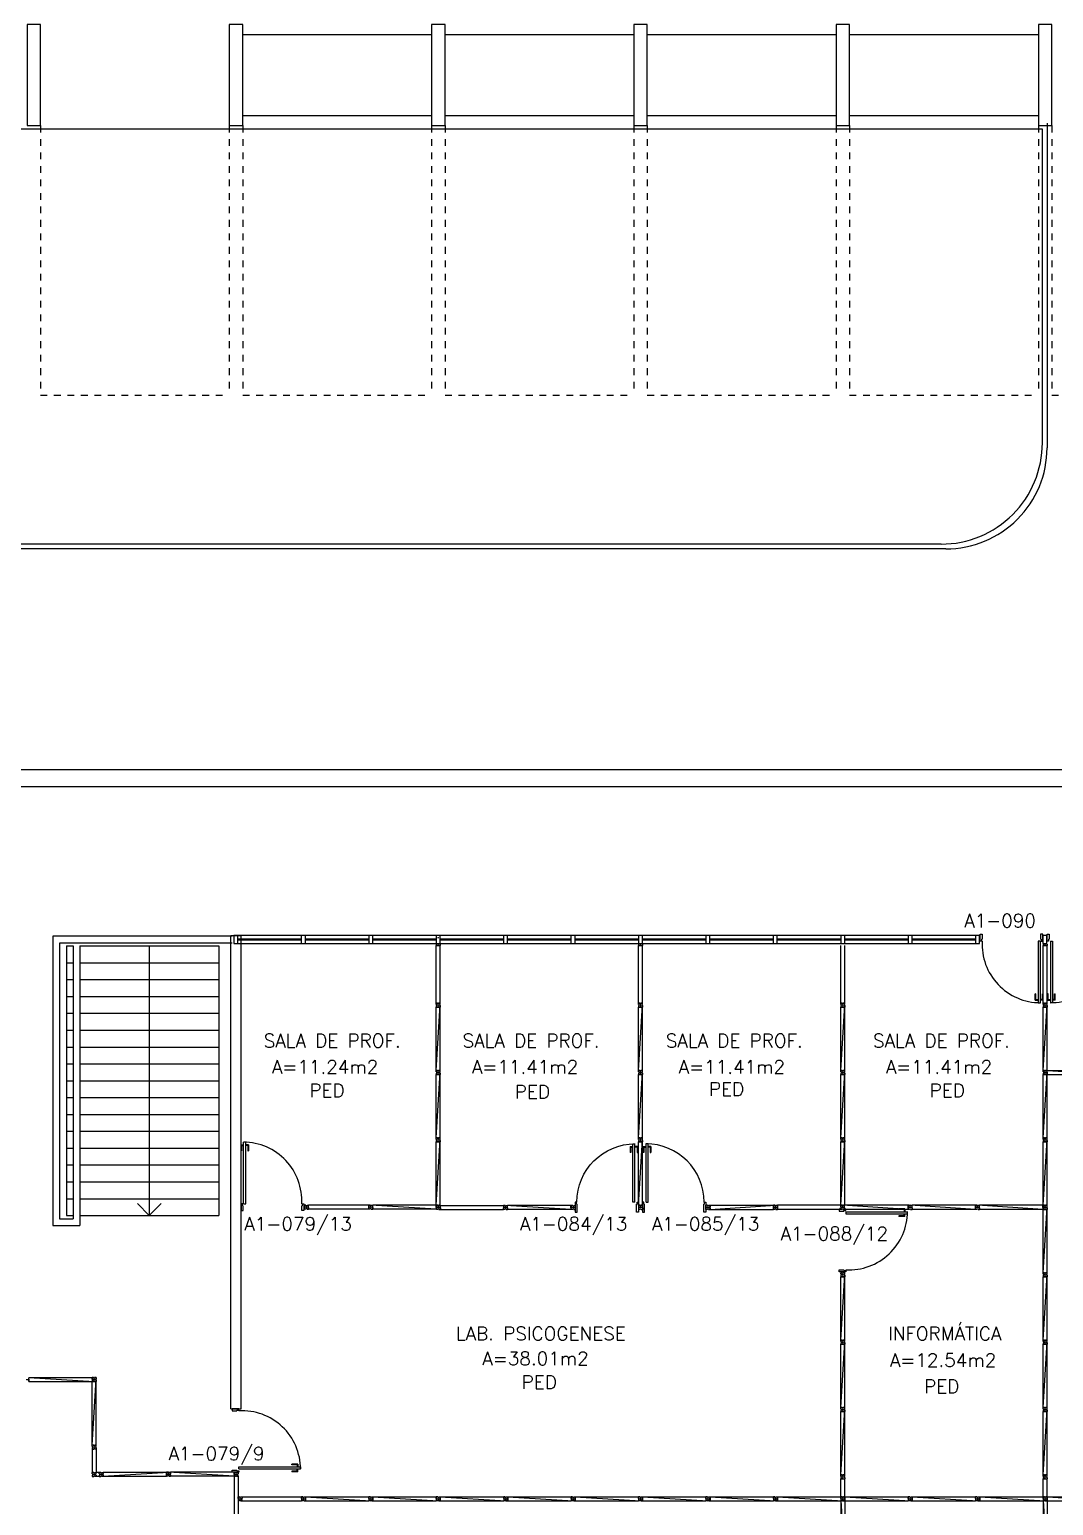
# Model space of a CAD drawing. Extents: x -31 to 207, y 425 to 518.
# Drawn here: x 57.23 to 72.41, y 444.86 to 466.76 of the extents above; entities that cross this region are included whole.
import ezdxf
from ezdxf.enums import TextEntityAlignment as Align

# ---------------------------------------------------------------- set-up
doc = ezdxf.new("R2010")
doc.units = 0
doc.header["$LTSCALE"] = 0.01
doc.header["$MEASUREMENT"] = 0
doc.linetypes.add('HIDDEN2', pattern=[0.1875, 0.125, -0.0625])
doc.layers.get('0').update_dxf_attribs({"linetype": 'CONTINUOUS'})
for name, color, linetype in [('ALV', 2, 'CONTINUOUS'), ('AREA', 2, 'CONTINUOUS'), ('BANC', 2, 'CONTINUOUS'), ('DIV', 2, 'CONTINUOUS'), ('ESC', 1, 'CONTINUOUS'), ('ESTR', 3, 'CONTINUOUS'), ('PISO', 1, 'CONTINUOUS'), ('PROJ', 1, 'HIDDEN2'), ('TEXT_CENTRO_CUSTO', 1, 'CONTINUOUS'), ('TEXTO', 2, 'CONTINUOUS'), ('TEXTO-ENDEREÇO', 2, 'CONTINUOUS')]:
    doc.layers.add(name, color=color, linetype=linetype)
doc.styles.add('UNB-100', font='simplex.shx', dxfattribs={"height": 0.2})
doc.styles.add('UNB-100-1', font='simplex.shx', dxfattribs={"height": 0.2})

# ---------------------------------------------------------------- blocks, each defined once
blk = doc.blocks.new('PILAR-SLS')
blk.add_lwpolyline([(0.003, -44.497), (0.203, -44.497), (0.203, -42.997), (0.003, -42.997)], close=True)
blk = doc.blocks.new('DIVMT-SLS')
for p, q in [((-0.03, 0.03), (-0.03, 0.006)), ((-0.008, 0.03), (-0.03, 0.03)), ((-0.0185, 0.006), (-0.03, 0.006)), ((-0.0185, -0.006), (-0.0185, 0.006)), ((-0.008, 0.03), (-0.008, 0.02)), ((-0.008, 0.02), (0.008, 0.02)), ((-0.0051, 0), (0.0051, 0)), ((0.0051, 0), (-0.0051, 0)), ((-0.0051, 0), (0.0051, 0)), ((0.97, -0.03), (0, 0.03)), ((0, -0.0051), (0, 0.0051)), ((0, 0.0051), (0, -0.0051)), ((0.008, 0.03), (0.008, 0.02)), ((0.008, 0.03), (0.03, 0.03)), ((0.0205, 0.006), (0.03, 0.006)), ((0.0205, -0.006), (0.0205, 0.006)), ((0.0205, 0.006), (0.0205, -0.006)), ((0.0205, 0.006), (0.03, 0.006)), ((0.97, 0.03), (0.03, 0.03)), ((0.03, 0.006), (0.03, 0.03)), ((0.03, -0.03), (0.03, 0.03)), ((0.03, -0.005), (0.03, 0.005)), ((0.97, 0.03), (0.97, 0.009)), ((0.97, 0.009), (0.97, 0.027)), ((0.9795, 0.006), (0.97, 0.006)), ((0.97, -0.005), (0.97, 0.005)), ((0.9795, 0.006), (0.9795, -0.006)), ((1.0051, 0), (0.9949, 0)), ((1, 0.0051), (1, -0.0051)), ((-0.0185, -0.006), (-0.03, -0.006)), ((-0.03, -0.03), (-0.03, -0.006)), ((-0.008, -0.03), (-0.03, -0.03)), ((-0.008, -0.03), (-0.008, -0.02)), ((-0.008, -0.02), (0.008, -0.02)), ((0.008, -0.03), (0.008, -0.02)), ((0.008, -0.03), (0.03, -0.03)), ((0.0205, -0.006), (0.03, -0.006)), ((0.0205, -0.006), (0.03, -0.006)), ((0.03, -0.006), (0.03, -0.03)), ((0.97, -0.03), (0.03, -0.03)), ((0.9795, -0.006), (0.97, -0.006)), ((0.97, -0.009), (0.97, -0.027))]:
    blk.add_line(p, q)
blk = doc.blocks.new('ESCSLA-SLS')
for p, q in [((0, 0), (2.66, 0)), ((2.66, 0), (2.66, -4.293)), ((0, -0.1), (2.56, -0.1)), ((2.26, -0.143), (0.2, -0.143)), ((0.2, -0.143), (0.2, -4.143)), ((2.26, -0.143), (2.26, -4.293)), ((2.36, -0.143), (2.36, -4.193)), ((2.46, -0.143), (2.36, -0.143)), ((2.46, -0.143), (2.46, -4.143)), ((2.46, -0.143), (2.46, -4.143)), ((2.56, -0.1), (2.56, -4.193)), ((2.26, -0.393), (0.2, -0.393)), ((2.46, -0.393), (2.36, -0.393)), ((2.26, -0.643), (0.2, -0.643)), ((2.46, -0.643), (2.36, -0.643)), ((2.26, -0.893), (0.2, -0.893)), ((2.46, -0.893), (2.36, -0.893)), ((2.26, -1.143), (0.2, -1.143)), ((2.46, -1.143), (2.36, -1.143)), ((2.26, -1.393), (0.2, -1.393)), ((2.46, -1.393), (2.36, -1.393)), ((2.26, -1.643), (0.2, -1.643)), ((2.46, -1.643), (2.36, -1.643)), ((2.26, -1.893), (0.2, -1.893)), ((2.46, -1.893), (2.36, -1.893)), ((2.26, -2.143), (0.2, -2.143)), ((2.46, -2.143), (2.36, -2.143)), ((2.26, -2.393), (0.2, -2.393)), ((2.46, -2.393), (2.36, -2.393)), ((2.26, -2.643), (0.2, -2.643)), ((2.46, -2.643), (2.36, -2.643)), ((2.26, -2.893), (0.2, -2.893)), ((2.46, -2.893), (2.36, -2.893)), ((2.26, -3.143), (0.2, -3.143)), ((2.46, -3.143), (2.36, -3.143)), ((2.26, -3.393), (0.2, -3.393)), ((2.46, -3.393), (2.36, -3.393)), ((2.26, -3.643), (0.2, -3.643)), ((2.46, -3.643), (2.36, -3.643)), ((2.26, -3.893), (0.2, -3.893)), ((2.46, -3.893), (2.36, -3.893)), ((2.26, -4.143), (0.2, -4.143)), ((2.46, -4.143), (2.36, -4.143)), ((2.66, -4.293), (2.26, -4.293)), ((2.56, -4.193), (2.36, -4.193))]:
    blk.add_line(p, q)
blk = doc.blocks.new('A$C51597B80')
at = {"layer": 'DIV'}
for p, q in [((0.022, 0.06), (0, 0.06)), ((0, 0.036), (0, 0.06)), ((0.01, 0.036), (0, 0.036)), ((0.01, 0.036), (0, 0.036)), ((0.01, 0.024), (0, 0.024)), ((0.01, 0.024), (0, 0.024)), ((0, 0.024), (0, 0)), ((0.022, 0), (0, 0)), ((0.01, 0.036), (0.01, 0.024)), ((0.01, 0.024), (0.01, 0.036)), ((0.022, 0.06), (0.022, 0.05)), ((0.038, 0.05), (0.022, 0.05)), ((0.038, 0.01), (0.022, 0.01)), ((0.022, 0), (0.022, 0.01)), ((0.035, 0.03), (0.025, 0.03)), ((0.025, 0.03), (0.035, 0.03)), ((0.035, 0.03), (0.025, 0.03)), ((0.03, 0.035), (0.03, 0.025)), ((0.03, 0.025), (0.03, 0.035)), ((0.038, 0.06), (0.06, 0.06)), ((0.038, 0.06), (0.038, 0.05)), ((0.038, 0), (0.038, 0.01)), ((0.038, 0), (0.06, 0)), ((0.049, 0.024), (0.049, 0.036)), ((0.049, 0.036), (0.06, 0.036)), ((0.049, 0.024), (0.06, 0.024)), ((0.06, 0.06), (0.06, 0.036)), ((0.06, 0), (0.06, 0.024))]:
    blk.add_line(p, q, dxfattribs=at)
blk = doc.blocks.new('PDV1E-SLS')
at = {"layer": 'DIV'}
for p, q in [((-0.94, 0.075), (-0.91, 0.075)), ((-0.94, 0.06), (-0.94, 0.075)), ((-0.94, -0.06), (-0.94, 0.06)), ((-0.91, 0.075), (-0.91, -0.045)), ((0, 0.075), (-0.03, 0.075)), ((-0.03, 0.075), (-0.03, -0.045)), ((0, 0.06), (0, 0.075)), ((0, -0.06), (0, 0.06)), ((0, 0), (0.012, 0)), ((-0.94, -0.075), (-0.94, -0.06)), ((-0.92, -0.075), (-0.94, -0.075)), ((-0.92, -0.045), (-0.92, -0.075)), ((-0.92, -0.045), (-0.91, -0.045)), ((-0.082, -0.075), (-0.082, -0.94)), ((-0.052, -0.075), (-0.082, -0.075)), ((-0.052, -0.075), (-0.052, -0.94)), ((-0.02, -0.045), (-0.03, -0.045)), ((-0.02, -0.045), (-0.02, -0.075)), ((-0.02, -0.075), (0, -0.075)), ((0, -0.075), (0, -0.06)), ((-0.114, -0.81), (-0.124, -0.81)), ((-0.124, -0.9), (-0.124, -0.81)), ((-0.114, -0.89), (-0.114, -0.81)), ((-0.019, -0.81), (-0.009, -0.81)), ((-0.019, -0.89), (-0.019, -0.81)), ((-0.009, -0.9), (-0.009, -0.81)), ((-0.124, -0.9), (-0.084, -0.9)), ((-0.114, -0.89), (-0.084, -0.89)), ((-0.082, -0.94), (-0.052, -0.94)), ((-0.019, -0.89), (-0.049, -0.89)), ((-0.009, -0.9), (-0.049, -0.9))]:
    blk.add_line(p, q, dxfattribs=at)
blk.add_arc((-0.048, -0.075), 0.865, 180, 270, dxfattribs=at)
blk = doc.blocks.new('DIV-SLS')
for p, q in [((-0.0051, 0), (0.0051, 0)), ((0, -0.0051), (0, 0.0051)), ((0.0205, 0.006), (0.03, 0.006)), ((0.0205, -0.006), (0.0205, 0.006)), ((0.03, 0.03), (0.97, 0.03)), ((0.03, 0.03), (0.03, -0.03)), ((0.03, 0.009), (0.03, 0.027)), ((0.03, 0.005), (0.03, -0.005)), ((0.97, 0.03), (0.97, -0.03)), ((0.9795, 0.006), (0.97, 0.006)), ((0.97, 0.005), (0.97, -0.005)), ((0.9795, -0.006), (0.9795, 0.006)), ((1.0051, 0), (0.9949, 0)), ((0.9949, 0), (1.0051, 0)), ((1, -0.0051), (1, 0.0051)), ((0.0205, -0.006), (0.03, -0.006)), ((0.03, -0.03), (0.03, -0.009)), ((0.03, -0.009), (0.03, -0.027)), ((0.03, -0.03), (0.97, -0.03)), ((0.9795, -0.006), (0.97, -0.006))]:
    blk.add_line(p, q)
blk = doc.blocks.new('MTINI-SLS')
for p, q in [((-0.005, 0), (0.005, 0)), ((0, 0.001), (0, 0.02)), ((0.008, 0.02), (0, 0.02)), ((0, -0.005), (0, 0.005)), ((0, -0.02), (0, 0.001)), ((0.008, 0.03), (0.03, 0.03)), ((0.008, 0.03), (0.008, 0.02)), ((0.02, 0.006), (0.02, -0.006)), ((0.02, 0.006), (0.03, 0.006)), ((0.02, -0.004), (0.02, 0.004)), ((0.023, 0.006), (0.03, 0.006)), ((0.03, 0.006), (0.03, 0.03)), ((0, -0.02), (0.008, -0.02)), ((0.008, -0.03), (0.008, -0.02)), ((0.008, -0.03), (0.03, -0.03)), ((0.02, -0.006), (0.03, -0.006)), ((0.023, -0.006), (0.03, -0.006)), ((0.03, -0.006), (0.03, -0.03))]:
    blk.add_line(p, q)
blk = doc.blocks.new('PDV2D-SLS')
at = {"layer": 'DIV'}
for p, q in [((0.03, 0.05), (0.06, 0.05)), ((0.03, 0.035), (0.03, 0.05)), ((0.03, -0.035), (0.03, 0.035)), ((0.06, 0.05), (0.06, -0.02)), ((0.941, 0.05), (0.941, -0.02)), ((0.971, 0.05), (0.941, 0.05)), ((0.971, 0.035), (0.971, 0.05)), ((0.971, -0.035), (0.971, 0.035)), ((0.03, -0.05), (0.03, -0.035)), ((0.05, -0.05), (0.03, -0.05)), ((0.05, -0.02), (0.06, -0.02)), ((0.05, -0.02), (0.05, -0.05)), ((0.079, -0.05), (0.109, -0.05)), ((0.079, -0.05), (0.079, -0.965)), ((0.109, -0.05), (0.109, -0.965)), ((0.951, -0.02), (0.941, -0.02)), ((0.951, -0.02), (0.951, -0.05)), ((0.951, -0.05), (0.971, -0.05)), ((0.971, -0.05), (0.971, -0.035)), ((0.036, -0.925), (0.036, -0.835)), ((0.046, -0.835), (0.036, -0.835)), ((0.046, -0.915), (0.046, -0.835)), ((0.141, -0.915), (0.141, -0.835)), ((0.141, -0.835), (0.151, -0.835)), ((0.151, -0.925), (0.151, -0.835)), ((0.036, -0.925), (0.076, -0.925)), ((0.046, -0.915), (0.076, -0.915)), ((0.109, -0.965), (0.079, -0.965)), ((0.141, -0.915), (0.111, -0.915)), ((0.151, -0.925), (0.111, -0.925))]:
    blk.add_line(p, q, dxfattribs=at)
blk.add_arc((0.076, -0.1), 0.865, 270, 3.3214, dxfattribs=at)
blk = doc.blocks.new('PDV2E-SLS')
at = {"layer": 'DIV'}
for p, q in [((0.023, 0.925), (0.063, 0.925)), ((0.023, 0.925), (0.023, 0.835)), ((0.033, 0.915), (0.063, 0.915)), ((0.033, 0.915), (0.033, 0.835)), ((0.065, 0.05), (0.065, 0.965)), ((0.095, 0.965), (0.065, 0.965)), ((0.095, 0.05), (0.095, 0.965)), ((0.138, 0.925), (0.097, 0.925)), ((0.128, 0.915), (0.097, 0.915)), ((0.128, 0.915), (0.128, 0.835)), ((0.138, 0.925), (0.138, 0.835)), ((0.033, 0.835), (0.023, 0.835)), ((0.128, 0.835), (0.137, 0.835)), ((0.049, 0.05), (0.029, 0.05)), ((0.029, 0.05), (0.029, 0.035)), ((0.029, 0.035), (0.029, -0.035)), ((0.049, 0.02), (0.049, 0.05)), ((0.049, 0.02), (0.059, 0.02)), ((0.059, -0.05), (0.059, 0.02)), ((0.065, 0.05), (0.095, 0.05)), ((0.928, -0.05), (0.928, 0.02)), ((0.938, 0.02), (0.928, 0.02)), ((0.938, 0.05), (0.958, 0.05)), ((0.938, 0.02), (0.938, 0.05)), ((0.958, 0.05), (0.958, 0.035)), ((0.958, 0.035), (0.958, -0.035)), ((0.029, -0.035), (0.029, -0.05)), ((0.029, -0.05), (0.059, -0.05)), ((0.958, -0.05), (0.928, -0.05)), ((0.958, -0.035), (0.958, -0.05))]:
    blk.add_line(p, q, dxfattribs=at)
blk.add_arc((0.062, 0.1), 0.865, 356.6786, 90, dxfattribs=at)
blk = doc.blocks.new('MTT-SLS')
for p, q in [((-0.008, 0.03), (-0.03, 0.03)), ((-0.03, 0.03), (-0.03, 0.006)), ((-0.0185, 0.006), (-0.03, 0.006)), ((-0.0185, -0.006), (-0.0185, 0.006)), ((-0.008, 0.03), (-0.008, 0.02)), ((-0.008, 0.02), (0.008, 0.02)), ((-0.0051, 0), (0.0051, 0)), ((0, -0.0051), (0, 0.0051)), ((0.008, 0.03), (0.03, 0.03)), ((0.008, 0.03), (0.008, 0.02)), ((0.0205, -0.006), (0.0205, 0.006)), ((0.0205, 0.006), (0.03, 0.006)), ((0.03, 0.006), (0.03, 0.03)), ((-0.03, -0.03), (-0.03, -0.006)), ((-0.0185, -0.006), (-0.03, -0.006)), ((-0.008, -0.03), (-0.03, -0.03)), ((-0.008, -0.02), (0.008, -0.02)), ((-0.008, -0.03), (-0.008, -0.02)), ((0.008, -0.03), (0.008, -0.02)), ((0.008, -0.03), (0.03, -0.03)), ((0.0205, -0.006), (0.03, -0.006)), ((0.03, -0.006), (0.03, -0.03))]:
    blk.add_line(p, q)

msp = doc.modelspace()

# ---------------------------------------------------------------- linework, layer by layer
at = {"layer": 'ALV'}
for p, q in [((60.215, 446.296), (60.215, 453.316)), ((60.215, 453.316), (60.365, 453.316)), ((60.365, 446.296), (60.365, 453.316)), ((60.215, 446.296), (60.365, 446.296))]:
    msp.add_line(p, q, dxfattribs=at)
at = {"layer": 'BANC'}
for p, q in [((198.406, 455.772), (-17.61, 455.772)), ((198.406, 455.522), (-17.61, 455.522))]:
    msp.add_line(p, q, dxfattribs=at)
at = {"layer": 'DIV'}
for p, q in [((60.258, 453.317), (60.258, 453.198)), ((60.318, 453.317), (60.258, 453.317)), ((60.258, 453.317), (60.258, 453.198)), ((60.318, 453.317), (60.258, 453.317)), ((60.318, 453.197), (60.318, 453.317)), ((60.318, 453.197), (60.318, 453.317)), ((60.318, 453.251), (61.258, 453.251)), ((61.258, 453.317), (60.319, 453.317)), ((61.258, 453.263), (60.319, 453.263)), ((61.258, 453.317), (61.258, 453.198)), ((61.318, 453.317), (61.258, 453.317)), ((61.258, 453.317), (61.258, 453.198)), ((61.318, 453.317), (61.258, 453.317)), ((61.318, 453.197), (61.318, 453.317)), ((61.318, 453.197), (61.318, 453.317)), ((61.318, 453.251), (62.258, 453.251)), ((62.258, 453.317), (61.319, 453.317)), ((62.258, 453.263), (61.319, 453.263)), ((62.258, 453.317), (62.258, 453.198)), ((62.318, 453.317), (62.258, 453.317)), ((62.258, 453.317), (62.258, 453.198)), ((62.318, 453.317), (62.258, 453.317)), ((62.318, 453.197), (62.318, 453.317)), ((62.318, 453.197), (62.318, 453.317)), ((62.318, 453.251), (63.258, 453.251)), ((63.258, 453.317), (62.319, 453.317)), ((63.258, 453.263), (62.319, 453.263)), ((63.258, 453.317), (63.258, 453.198)), ((63.318, 453.317), (63.258, 453.317)), ((63.258, 453.317), (63.258, 453.198)), ((63.318, 453.317), (63.258, 453.317)), ((63.294, 453.284), (63.284, 453.284)), ((63.289, 453.279), (63.289, 453.289)), ((63.289, 453.289), (63.289, 453.279)), ((63.318, 453.197), (63.318, 453.317)), ((63.318, 453.197), (63.318, 453.317)), ((63.318, 453.251), (64.258, 453.251)), ((64.258, 453.317), (63.319, 453.317)), ((64.258, 453.263), (63.319, 453.263)), ((64.258, 453.317), (64.258, 453.198)), ((64.318, 453.317), (64.258, 453.317)), ((64.258, 453.317), (64.258, 453.198)), ((64.318, 453.317), (64.258, 453.317)), ((64.318, 453.197), (64.318, 453.317)), ((64.318, 453.197), (64.318, 453.317)), ((64.318, 453.251), (65.258, 453.251)), ((65.258, 453.317), (64.319, 453.317)), ((65.258, 453.263), (64.319, 453.263)), ((65.258, 453.317), (65.258, 453.198)), ((65.318, 453.317), (65.258, 453.317)), ((65.258, 453.317), (65.258, 453.198)), ((65.318, 453.317), (65.258, 453.317)), ((65.318, 453.197), (65.318, 453.317)), ((65.318, 453.197), (65.318, 453.317)), ((65.318, 453.251), (66.258, 453.251)), ((66.258, 453.317), (65.319, 453.317)), ((66.258, 453.263), (65.319, 453.263)), ((66.258, 453.317), (66.258, 453.198)), ((66.318, 453.317), (66.258, 453.317)), ((66.258, 453.317), (66.258, 453.198)), ((66.318, 453.317), (66.258, 453.317)), ((66.318, 453.197), (66.318, 453.317)), ((66.318, 453.197), (66.318, 453.317)), ((66.318, 453.251), (67.258, 453.251)), ((67.258, 453.317), (66.319, 453.317)), ((67.258, 453.263), (66.319, 453.263)), ((67.258, 453.317), (67.258, 453.198)), ((67.318, 453.317), (67.258, 453.317)), ((67.258, 453.317), (67.258, 453.198)), ((67.318, 453.317), (67.258, 453.317)), ((67.318, 453.197), (67.318, 453.317)), ((67.318, 453.197), (67.318, 453.317)), ((67.318, 453.251), (68.258, 453.251)), ((68.258, 453.317), (67.319, 453.317)), ((68.258, 453.263), (67.319, 453.263)), ((68.258, 453.317), (68.258, 453.198)), ((68.318, 453.317), (68.258, 453.317)), ((68.258, 453.317), (68.258, 453.198)), ((68.318, 453.317), (68.258, 453.317)), ((68.318, 453.197), (68.318, 453.317)), ((68.318, 453.197), (68.318, 453.317)), ((68.318, 453.251), (69.258, 453.251)), ((69.258, 453.317), (68.319, 453.317)), ((69.258, 453.263), (68.319, 453.263)), ((69.258, 453.317), (69.258, 453.198)), ((69.318, 453.317), (69.258, 453.317)), ((69.258, 453.317), (69.258, 453.198)), ((69.318, 453.317), (69.258, 453.317)), ((69.318, 453.197), (69.318, 453.317)), ((69.318, 453.197), (69.318, 453.317)), ((69.318, 453.251), (70.258, 453.251)), ((70.258, 453.317), (69.319, 453.317)), ((70.258, 453.263), (69.319, 453.263)), ((70.258, 453.317), (70.258, 453.198)), ((70.318, 453.317), (70.258, 453.317)), ((70.258, 453.317), (70.258, 453.198)), ((70.318, 453.317), (70.258, 453.317)), ((70.318, 453.197), (70.318, 453.317)), ((70.318, 453.197), (70.318, 453.317)), ((70.318, 453.251), (71.258, 453.251)), ((71.258, 453.317), (70.319, 453.317)), ((71.258, 453.263), (70.319, 453.263)), ((71.258, 453.317), (71.258, 453.198)), ((71.318, 453.317), (71.258, 453.317)), ((71.258, 453.317), (71.258, 453.198)), ((71.318, 453.317), (71.258, 453.317)), ((71.318, 453.197), (71.318, 453.317)), ((71.318, 453.197), (71.318, 453.317)), ((72.258, 453.317), (72.258, 453.198)), ((72.318, 453.317), (72.258, 453.317)), ((72.258, 453.317), (72.258, 453.198)), ((72.318, 453.317), (72.258, 453.317)), ((72.318, 453.197), (72.318, 453.317)), ((72.318, 453.197), (72.318, 453.317)), ((60.258, 453.197), (60.318, 453.197)), ((60.258, 453.197), (60.318, 453.197)), ((60.258, 453.197), (60.318, 453.197)), ((60.318, 453.197), (61.258, 453.197)), ((61.258, 453.197), (61.318, 453.197)), ((61.258, 453.197), (61.318, 453.197)), ((61.258, 453.197), (61.318, 453.197)), ((61.318, 453.197), (62.258, 453.197)), ((62.258, 453.197), (62.318, 453.197)), ((62.258, 453.197), (62.318, 453.197)), ((62.258, 453.197), (62.318, 453.197)), ((62.318, 453.197), (63.258, 453.197)), ((63.258, 453.197), (63.318, 453.197)), ((63.258, 453.197), (63.318, 453.197)), ((63.258, 453.197), (63.318, 453.197)), ((63.259, 453.197), (63.319, 453.197)), ((63.259, 453.197), (63.319, 453.197)), ((63.259, 453.197), (63.319, 453.197)), ((63.259, 452.314), (63.259, 453.167)), ((63.259, 453.167), (63.319, 453.167)), ((63.295, 453.177), (63.283, 453.177)), ((63.283, 453.177), (63.283, 453.167)), ((63.284, 453.167), (63.294, 453.167)), ((63.295, 453.177), (63.295, 453.167)), ((63.318, 453.197), (64.258, 453.197)), ((63.319, 452.314), (63.319, 453.167)), ((64.258, 453.197), (64.318, 453.197)), ((64.258, 453.197), (64.318, 453.197)), ((64.258, 453.197), (64.318, 453.197)), ((64.318, 453.197), (65.258, 453.197)), ((65.258, 453.197), (65.318, 453.197)), ((65.258, 453.197), (65.318, 453.197)), ((65.258, 453.197), (65.318, 453.197)), ((65.318, 453.197), (66.258, 453.197)), ((66.258, 453.197), (66.318, 453.197)), ((66.258, 453.197), (66.318, 453.197)), ((66.258, 453.197), (66.318, 453.197)), ((66.259, 453.197), (66.319, 453.197)), ((66.259, 453.197), (66.319, 453.197)), ((66.259, 453.197), (66.319, 453.197)), ((66.259, 453.167), (66.319, 453.167)), ((66.259, 452.314), (66.259, 453.167)), ((66.283, 453.177), (66.283, 453.167)), ((66.295, 453.177), (66.283, 453.177)), ((66.284, 453.167), (66.294, 453.167)), ((66.295, 453.177), (66.295, 453.167)), ((66.318, 453.197), (67.258, 453.197)), ((66.319, 452.314), (66.319, 453.167)), ((67.258, 453.197), (67.318, 453.197)), ((67.258, 453.197), (67.318, 453.197)), ((67.258, 453.197), (67.318, 453.197)), ((67.318, 453.197), (68.258, 453.197)), ((68.258, 453.197), (68.318, 453.197)), ((68.258, 453.197), (68.318, 453.197)), ((68.258, 453.197), (68.318, 453.197)), ((68.318, 453.197), (69.258, 453.197)), ((69.258, 453.197), (69.318, 453.197)), ((69.258, 453.197), (69.318, 453.197)), ((69.258, 453.197), (69.318, 453.197)), ((69.259, 452.314), (69.259, 453.167)), ((69.318, 453.197), (70.258, 453.197)), ((69.319, 452.314), (69.319, 453.167)), ((70.258, 453.197), (70.318, 453.197)), ((70.258, 453.197), (70.318, 453.197)), ((70.258, 453.197), (70.318, 453.197)), ((70.318, 453.197), (71.258, 453.197)), ((71.258, 453.197), (71.318, 453.197)), ((71.258, 453.197), (71.318, 453.197)), ((71.258, 453.197), (71.318, 453.197)), ((72.258, 453.197), (72.318, 453.197)), ((72.258, 453.197), (72.318, 453.197)), ((72.258, 453.197), (72.318, 453.197)), ((72.259, 453.197), (72.319, 453.197)), ((72.259, 453.197), (72.319, 453.197)), ((72.259, 453.197), (72.319, 453.197)), ((72.259, 453.167), (72.319, 453.167)), ((72.259, 452.314), (72.259, 453.167)), ((72.283, 453.177), (72.283, 453.167)), ((72.295, 453.177), (72.283, 453.177)), ((72.284, 453.167), (72.294, 453.167)), ((72.295, 453.177), (72.295, 453.167)), ((72.319, 452.314), (72.319, 453.167)), ((63.259, 452.314), (63.319, 452.314)), ((63.28, 452.314), (63.262, 452.314)), ((63.283, 452.304), (63.283, 452.314)), ((63.295, 452.304), (63.283, 452.304)), ((63.284, 452.314), (63.294, 452.314)), ((63.294, 452.284), (63.284, 452.284)), ((63.289, 452.279), (63.289, 452.289)), ((63.295, 452.304), (63.295, 452.314)), ((63.298, 452.314), (63.316, 452.314)), ((63.319, 452.314), (63.298, 452.314)), ((66.259, 452.314), (66.319, 452.314)), ((66.28, 452.314), (66.262, 452.314)), ((66.283, 452.304), (66.283, 452.314)), ((66.295, 452.304), (66.283, 452.304)), ((66.284, 452.314), (66.294, 452.314)), ((66.294, 452.284), (66.284, 452.284)), ((66.289, 452.279), (66.289, 452.289)), ((66.295, 452.304), (66.295, 452.314)), ((66.298, 452.314), (66.316, 452.314)), ((66.319, 452.314), (66.298, 452.314)), ((69.259, 452.314), (69.319, 452.314)), ((69.28, 452.314), (69.262, 452.314)), ((69.283, 452.304), (69.283, 452.314)), ((69.295, 452.304), (69.283, 452.304)), ((69.284, 452.314), (69.294, 452.314)), ((69.294, 452.284), (69.284, 452.284)), ((69.289, 452.279), (69.289, 452.289)), ((69.295, 452.304), (69.295, 452.314)), ((69.319, 452.314), (69.298, 452.314)), ((69.298, 452.314), (69.316, 452.314)), ((72.259, 452.314), (72.319, 452.314)), ((72.28, 452.314), (72.262, 452.314)), ((72.283, 452.304), (72.283, 452.314)), ((72.295, 452.304), (72.283, 452.304)), ((72.284, 452.314), (72.294, 452.314)), ((72.294, 452.284), (72.284, 452.284)), ((72.289, 452.279), (72.289, 452.289)), ((72.295, 452.304), (72.295, 452.314)), ((72.298, 452.314), (72.316, 452.314)), ((72.319, 452.314), (72.298, 452.314)), ((61.327, 449.316), (61.305, 449.316)), ((61.305, 449.316), (61.305, 449.292)), ((61.327, 449.316), (61.327, 449.306)), ((61.327, 449.306), (61.343, 449.306)), ((61.343, 449.316), (61.365, 449.316)), ((61.343, 449.316), (61.343, 449.306)), ((61.365, 449.256), (61.365, 449.316)), ((61.365, 449.292), (61.365, 449.316)), ((62.262, 449.316), (61.365, 449.316)), ((62.262, 449.316), (62.262, 449.295)), ((62.262, 449.256), (62.262, 449.316)), ((62.262, 449.295), (62.262, 449.313)), ((67.26, 449.254), (67.26, 449.314)), ((67.282, 449.314), (67.26, 449.314)), ((67.26, 449.29), (67.26, 449.314)), ((67.282, 449.314), (67.282, 449.304)), ((67.298, 449.304), (67.282, 449.304)), ((67.298, 449.314), (67.32, 449.314)), ((67.298, 449.314), (67.298, 449.304)), ((67.32, 449.314), (67.32, 449.29)), ((61.316, 449.292), (61.305, 449.292)), ((61.305, 449.256), (61.305, 449.28)), ((61.316, 449.28), (61.305, 449.28)), ((61.327, 449.256), (61.305, 449.256)), ((61.316, 449.28), (61.316, 449.292)), ((61.327, 449.266), (61.343, 449.266)), ((61.327, 449.256), (61.327, 449.266)), ((61.33, 449.286), (61.34, 449.286)), ((61.34, 449.286), (61.33, 449.286)), ((61.33, 449.286), (61.34, 449.286)), ((61.335, 449.291), (61.335, 449.281)), ((61.335, 449.281), (61.335, 449.291)), ((61.343, 449.256), (61.343, 449.266)), ((61.343, 449.256), (61.365, 449.256)), ((61.355, 449.292), (61.365, 449.292)), ((61.355, 449.292), (61.355, 449.28)), ((61.355, 449.28), (61.355, 449.292)), ((61.355, 449.292), (61.365, 449.292)), ((61.355, 449.28), (61.365, 449.28)), ((61.355, 449.28), (61.365, 449.28)), ((62.258, 449.256), (61.361, 449.256)), ((61.365, 449.281), (61.365, 449.291)), ((61.365, 449.28), (61.365, 449.256)), ((62.272, 449.292), (62.262, 449.292)), ((62.262, 449.281), (62.262, 449.291)), ((62.272, 449.28), (62.262, 449.28)), ((62.262, 449.277), (62.262, 449.259)), ((62.272, 449.292), (62.272, 449.28)), ((62.297, 449.286), (62.287, 449.286)), ((62.292, 449.291), (62.292, 449.281)), ((67.27, 449.29), (67.26, 449.29)), ((67.27, 449.29), (67.26, 449.29)), ((67.26, 449.279), (67.26, 449.289)), ((67.27, 449.278), (67.26, 449.278)), ((67.27, 449.278), (67.26, 449.278)), ((67.26, 449.278), (67.26, 449.254)), ((67.282, 449.254), (67.26, 449.254)), ((67.27, 449.29), (67.27, 449.278)), ((67.27, 449.278), (67.27, 449.29)), ((67.298, 449.264), (67.282, 449.264)), ((67.282, 449.254), (67.282, 449.264)), ((67.295, 449.284), (67.285, 449.284)), ((67.285, 449.284), (67.295, 449.284)), ((67.295, 449.284), (67.285, 449.284)), ((67.29, 449.289), (67.29, 449.279)), ((67.29, 449.279), (67.29, 449.289)), ((67.298, 449.254), (67.298, 449.264)), ((67.298, 449.254), (67.32, 449.254)), ((67.309, 449.278), (67.309, 449.29)), ((67.309, 449.29), (67.32, 449.29)), ((67.309, 449.278), (67.32, 449.278)), ((67.32, 449.254), (67.32, 449.278)), ((58.155, 445.698), (58.155, 445.351)), ((58.215, 445.698), (58.215, 445.351)), ((58.26, 445.351), (58.215, 445.351)), ((58.26, 445.291), (58.215, 445.291)), ((69.259, 445.314), (69.283, 445.314)), ((69.259, 445.292), (69.259, 445.314)), ((69.259, 445.292), (69.269, 445.292)), ((69.259, 445.276), (69.259, 445.254)), ((69.259, 445.276), (69.269, 445.276)), ((69.259, 445.254), (69.319, 445.254)), ((69.283, 445.254), (69.259, 445.254)), ((69.26, 444.988), (69.259, 445.254)), ((69.269, 445.292), (69.269, 445.276)), ((69.283, 445.302), (69.283, 445.314)), ((69.283, 445.302), (69.295, 445.302)), ((69.283, 445.263), (69.283, 445.254)), ((69.295, 445.263), (69.283, 445.263)), ((69.283, 445.263), (69.283, 445.254)), ((69.283, 445.263), (69.295, 445.263)), ((69.295, 445.284), (69.284, 445.284)), ((69.284, 445.284), (69.295, 445.284)), ((69.284, 445.254), (69.294, 445.254)), ((69.289, 445.289), (69.289, 445.279)), ((69.289, 445.279), (69.289, 445.289)), ((69.289, 445.289), (69.289, 445.279)), ((69.319, 445.314), (69.295, 445.314)), ((69.295, 445.302), (69.295, 445.314)), ((69.295, 445.263), (69.295, 445.254)), ((69.295, 445.263), (69.295, 445.254)), ((69.295, 445.254), (69.319, 445.254)), ((69.309, 445.292), (69.309, 445.276)), ((69.319, 445.292), (69.309, 445.292)), ((69.319, 445.276), (69.309, 445.276)), ((69.319, 445.292), (69.319, 445.314)), ((69.319, 445.276), (69.319, 445.254)), ((69.32, 444.988), (69.319, 445.254)), ((72.259, 445.292), (72.259, 445.314)), ((72.259, 445.314), (72.283, 445.314)), ((72.259, 445.314), (72.283, 445.314)), ((72.259, 445.292), (72.259, 445.314)), ((72.259, 445.292), (72.269, 445.292)), ((72.259, 445.292), (72.269, 445.292)), ((72.259, 445.276), (72.269, 445.276)), ((72.259, 445.276), (72.259, 445.254)), ((72.259, 445.276), (72.259, 445.254)), ((72.259, 445.276), (72.269, 445.276)), ((72.283, 445.254), (72.259, 445.254)), ((72.259, 445.254), (72.319, 445.254)), ((72.26, 444.988), (72.259, 445.254)), ((72.26, 444.988), (72.259, 445.254)), ((72.259, 445.254), (72.319, 445.254)), ((72.283, 445.254), (72.259, 445.254)), ((72.269, 445.292), (72.269, 445.276)), ((72.269, 445.292), (72.269, 445.276)), ((72.283, 445.302), (72.283, 445.314)), ((72.283, 445.302), (72.283, 445.314)), ((72.283, 445.302), (72.295, 445.302)), ((72.283, 445.302), (72.295, 445.302)), ((72.283, 445.263), (72.295, 445.263)), ((72.283, 445.263), (72.283, 445.254)), ((72.295, 445.263), (72.283, 445.263)), ((72.283, 445.263), (72.283, 445.254)), ((72.283, 445.263), (72.283, 445.254)), ((72.295, 445.263), (72.283, 445.263)), ((72.283, 445.263), (72.283, 445.254)), ((72.283, 445.263), (72.295, 445.263)), ((72.284, 445.284), (72.295, 445.284)), ((72.295, 445.284), (72.284, 445.284)), ((72.295, 445.284), (72.284, 445.284)), ((72.284, 445.284), (72.295, 445.284)), ((72.284, 445.254), (72.294, 445.254)), ((72.284, 445.254), (72.294, 445.254)), ((72.289, 445.289), (72.289, 445.279)), ((72.289, 445.279), (72.289, 445.289)), ((72.289, 445.289), (72.289, 445.279)), ((72.289, 445.289), (72.289, 445.279)), ((72.289, 445.279), (72.289, 445.289)), ((72.289, 445.289), (72.289, 445.279)), ((72.295, 445.302), (72.295, 445.314)), ((72.319, 445.314), (72.295, 445.314)), ((72.319, 445.314), (72.295, 445.314)), ((72.295, 445.302), (72.295, 445.314)), ((72.295, 445.263), (72.295, 445.254)), ((72.295, 445.263), (72.295, 445.254)), ((72.295, 445.263), (72.295, 445.254)), ((72.295, 445.263), (72.295, 445.254)), ((72.295, 445.254), (72.319, 445.254)), ((72.295, 445.254), (72.319, 445.254)), ((72.319, 445.292), (72.309, 445.292)), ((72.309, 445.292), (72.309, 445.276)), ((72.309, 445.292), (72.309, 445.276)), ((72.319, 445.292), (72.309, 445.292)), ((72.319, 445.276), (72.309, 445.276)), ((72.319, 445.276), (72.309, 445.276)), ((72.319, 445.292), (72.319, 445.314)), ((72.319, 445.292), (72.319, 445.314)), ((72.319, 445.276), (72.319, 445.254)), ((72.319, 445.276), (72.319, 445.254)), ((72.32, 444.988), (72.319, 445.254)), ((72.32, 444.988), (72.319, 445.254)), ((60.32, 444.964), (60.32, 444.988)), ((60.342, 444.988), (60.32, 444.988)), ((60.32, 444.988), (60.32, 444.928)), ((60.329, 444.964), (60.32, 444.964)), ((60.329, 444.964), (60.32, 444.964)), ((60.32, 444.963), (60.32, 444.953)), ((60.32, 444.952), (60.32, 444.928)), ((60.329, 444.952), (60.32, 444.952)), ((60.329, 444.952), (60.32, 444.952)), ((60.342, 444.928), (60.32, 444.928)), ((60.329, 444.964), (60.329, 444.952)), ((60.329, 444.952), (60.329, 444.964)), ((60.342, 444.988), (60.342, 444.978)), ((60.358, 444.978), (60.342, 444.978)), ((60.342, 444.928), (60.342, 444.938)), ((60.358, 444.938), (60.342, 444.938)), ((60.355, 444.958), (60.344, 444.958)), ((60.344, 444.958), (60.355, 444.958)), ((60.355, 444.958), (60.344, 444.958)), ((60.35, 444.963), (60.35, 444.952)), ((60.35, 444.952), (60.35, 444.963)), ((60.358, 444.988), (60.358, 444.978)), ((60.358, 444.988), (60.38, 444.988)), ((60.358, 444.928), (60.358, 444.938)), ((60.358, 444.928), (60.38, 444.928)), ((60.368, 444.964), (60.38, 444.964)), ((60.368, 444.964), (60.368, 444.952)), ((60.368, 444.952), (60.38, 444.952)), ((60.38, 444.988), (60.38, 444.964)), ((60.38, 444.988), (61.262, 444.988)), ((60.38, 444.928), (60.38, 444.952)), ((60.38, 444.928), (61.262, 444.928)), ((61.26, 444.988), (61.26, 444.928)), ((61.282, 444.988), (61.26, 444.988)), ((61.26, 444.964), (61.26, 444.988)), ((61.269, 444.964), (61.26, 444.964)), ((61.269, 444.964), (61.26, 444.964)), ((61.26, 444.963), (61.26, 444.953)), ((61.269, 444.952), (61.26, 444.952)), ((61.269, 444.952), (61.26, 444.952)), ((61.26, 444.952), (61.26, 444.928)), ((61.282, 444.928), (61.26, 444.928)), ((61.269, 444.952), (61.269, 444.964)), ((61.269, 444.964), (61.269, 444.952)), ((61.282, 444.988), (61.282, 444.978)), ((61.298, 444.978), (61.282, 444.978)), ((61.298, 444.938), (61.282, 444.938)), ((61.282, 444.928), (61.282, 444.938)), ((61.295, 444.958), (61.284, 444.958)), ((61.284, 444.958), (61.295, 444.958)), ((61.295, 444.958), (61.284, 444.958)), ((61.29, 444.952), (61.29, 444.963)), ((61.29, 444.963), (61.29, 444.952)), ((61.298, 444.988), (61.32, 444.988)), ((61.298, 444.988), (61.298, 444.978)), ((61.298, 444.928), (61.298, 444.938)), ((61.298, 444.928), (61.32, 444.928)), ((61.308, 444.964), (61.308, 444.952)), ((61.308, 444.964), (61.32, 444.964)), ((61.308, 444.952), (61.32, 444.952)), ((61.32, 444.988), (61.32, 444.964)), ((61.32, 444.928), (61.32, 444.952)), ((69.26, 444.988), (69.32, 444.988)), ((69.26, 444.988), (69.32, 444.988)), ((69.281, 444.988), (69.263, 444.988)), ((69.281, 444.988), (69.263, 444.988)), ((69.284, 444.978), (69.284, 444.988)), ((69.284, 444.978), (69.284, 444.988)), ((69.296, 444.978), (69.284, 444.978)), ((69.296, 444.978), (69.284, 444.978)), ((69.295, 444.958), (69.284, 444.958)), ((69.295, 444.958), (69.284, 444.958)), ((69.285, 444.988), (69.295, 444.988)), ((69.285, 444.988), (69.295, 444.988)), ((69.29, 444.952), (69.29, 444.963)), ((69.29, 444.952), (69.29, 444.963)), ((69.296, 444.978), (69.296, 444.988)), ((69.296, 444.978), (69.296, 444.988)), ((69.299, 444.988), (69.317, 444.988)), ((69.32, 444.988), (69.299, 444.988)), ((69.32, 444.988), (69.299, 444.988)), ((69.299, 444.988), (69.317, 444.988)), ((72.26, 444.988), (72.32, 444.988)), ((72.26, 444.988), (72.32, 444.988)), ((72.281, 444.988), (72.263, 444.988)), ((72.281, 444.988), (72.263, 444.988)), ((72.284, 444.978), (72.284, 444.988)), ((72.284, 444.978), (72.284, 444.988)), ((72.296, 444.978), (72.284, 444.978)), ((72.296, 444.978), (72.284, 444.978)), ((72.295, 444.958), (72.284, 444.958)), ((72.295, 444.958), (72.284, 444.958)), ((72.285, 444.988), (72.295, 444.988)), ((72.285, 444.988), (72.295, 444.988)), ((72.29, 444.952), (72.29, 444.963)), ((72.29, 444.952), (72.29, 444.963)), ((72.296, 444.978), (72.296, 444.988)), ((72.296, 444.978), (72.296, 444.988)), ((72.32, 444.988), (72.299, 444.988)), ((72.299, 444.988), (72.317, 444.988)), ((72.299, 444.988), (72.317, 444.988)), ((72.32, 444.988), (72.299, 444.988))]:
    msp.add_line(p, q, dxfattribs=at)
at = {"layer": 'ESC'}
for p, q in [((59.003, 453.163), (59.003, 449.163)), ((59.003, 449.163), (58.827, 449.339)), ((59.003, 449.163), (59.18, 449.339))]:
    msp.add_line(p, q, dxfattribs=at)
at = {"layer": 'PISO'}
for p, q in [((60.39, 466.681), (63.19, 466.681)), ((63.39, 466.681), (66.19, 466.681)), ((66.39, 466.681), (69.19, 466.681)), ((69.39, 466.681), (72.19, 466.681)), ((51.319, 465.281), (72.249, 465.281)), ((60.19, 465.331), (60.19, 465.281)), ((60.39, 465.481), (63.19, 465.481)), ((63.39, 465.481), (66.19, 465.481)), ((66.39, 465.481), (69.19, 465.481)), ((69.39, 465.481), (72.19, 465.481)), ((72.249, 465.281), (72.249, 460.623)), ((72.319, 465.366), (72.319, 460.553)), ((70.819, 459.053), (52.749, 459.053)), ((70.749, 459.123), (52.819, 459.123))]:
    msp.add_line(p, q, dxfattribs=at)
for centre in [(70.749, 460.623), (70.819, 460.553)]:
    msp.add_ellipse(centre, major_axis=(-1.061, 1.061), ratio=1, start_param=2.356194, end_param=3.926991, dxfattribs=at)
at = {"layer": 'PROJ'}
for p, q in [((57.39, 465.331), (57.39, 461.331)), ((60.19, 465.331), (60.19, 461.331)), ((60.39, 465.331), (60.39, 461.331)), ((63.19, 465.331), (63.19, 461.331)), ((63.39, 465.331), (63.39, 461.331)), ((66.19, 465.331), (66.19, 461.331)), ((66.39, 465.331), (66.39, 461.331)), ((69.19, 465.331), (69.19, 461.331)), ((69.39, 465.331), (69.39, 461.331)), ((72.19, 465.331), (72.19, 461.331)), ((72.39, 465.331), (72.39, 461.331)), ((57.39, 461.331), (60.19, 461.331)), ((60.39, 461.331), (63.19, 461.331)), ((63.39, 461.331), (66.19, 461.331)), ((66.39, 461.331), (69.19, 461.331)), ((69.39, 461.331), (72.19, 461.331)), ((72.39, 461.331), (75.19, 461.331))]:
    msp.add_line(p, q, dxfattribs=at)

# ---------------------------------------------------------------- block references
at = {"layer": 'DIV'}
for name, p, rotation in [('PDV2E-SLS', (72.283, 453.284), 180), ('MTINI-SLS', (63.289, 453.197), 270), ('MTINI-SLS', (66.289, 453.197), 270), ('MTINI-SLS', (72.289, 453.197), 270), ('DIVMT-SLS', (63.289, 452.284), 270), ('DIVMT-SLS', (66.29, 452.284), 270), ('DIVMT-SLS', (69.29, 452.284), 270), ('DIVMT-SLS', (72.289, 452.284), 270), ('DIVMT-SLS', (63.289, 451.284), 270), ('DIVMT-SLS', (66.29, 451.284), 270), ('DIVMT-SLS', (69.29, 451.284), 270), ('DIVMT-SLS', (72.289, 451.284), 270), ('DIVMT-SLS', (73.289, 451.284), 180), ('DIVMT-SLS', (63.289, 450.284), 270), ('DIVMT-SLS', (66.29, 450.284), 270), ('PDV1E-SLS', (66.32, 449.287), 180), ('DIVMT-SLS', (69.29, 450.284), 270), ('DIVMT-SLS', (72.289, 450.284), 270), ('DIVMT-SLS', (72.289, 449.284), 270), ('PDV2E-SLS', (69.284, 449.284), 270), ('DIVMT-SLS', (69.289, 448.284), 270), ('DIVMT-SLS', (72.289, 448.284), 270), ('DIVMT-SLS', (69.289, 447.284), 270), ('DIVMT-SLS', (72.289, 447.284), 270), ('DIVMT-SLS', (58.185, 446.728), 180), ('DIVMT-SLS', (58.185, 446.728), 270), ('PDV2D-SLS', (60.282, 445.325), 90), ('DIVMT-SLS', (69.289, 446.284), 270), ('DIVMT-SLS', (72.289, 446.284), 270), ('A$C51597B80', (58.155, 445.351), 270), ('DIV-SLS', (60.29, 445.324), 270), ('DIVMT-SLS', (62.29, 444.958), 180), ('DIVMT-SLS', (63.29, 444.958), 180), ('DIVMT-SLS', (64.29, 444.958), 180), ('DIVMT-SLS', (65.29, 444.958), 180), ('DIVMT-SLS', (66.29, 444.958), 180), ('DIVMT-SLS', (67.29, 444.958), 180), ('DIVMT-SLS', (68.29, 444.958), 180), ('DIVMT-SLS', (69.29, 444.958), 180), ('DIVMT-SLS', (70.29, 444.958), 180), ('DIVMT-SLS', (71.29, 444.958), 180), ('DIVMT-SLS', (72.29, 444.958), 180), ('DIVMT-SLS', (73.29, 444.958), 180)]:
    msp.add_blockref(name, p, dxfattribs=dict(at, rotation=rotation))
for name, p in [('PDV2D-SLS', (72.289, 453.284)), ('PDV2E-SLS', (60.338, 449.285)), ('DIVMT-SLS', (62.288, 449.286)), ('MTT-SLS', (63.292, 449.284)), ('DIV-SLS', (63.287, 449.282)), ('DIVMT-SLS', (64.287, 449.282)), ('MTT-SLS', (65.291, 449.282)), ('MTT-SLS', (66.292, 449.284)), ('DIVMT-SLS', (69.287, 449.284)), ('DIVMT-SLS', (70.287, 449.284)), ('DIVMT-SLS', (71.287, 449.284)), ('DIVMT-SLS', (59.29, 445.324))]:
    msp.add_blockref(name, p, dxfattribs=at)
at = {"layer": 'DIV', "xscale": -1}
for name, p, rotation in [('PDV1E-SLS', (66.258, 449.287), 180), ('DIVMT-SLS', (69.29, 443.958), 270), ('DIVMT-SLS', (72.29, 443.958), 270)]:
    msp.add_blockref(name, p, dxfattribs=dict(at, rotation=rotation))
for name, p in [('DIVMT-SLS', (68.29, 449.284)), ('DIV-SLS', (69.29, 449.284)), ('DIVMT-SLS', (59.29, 445.324)), ('DIVMT-SLS', (59.29, 445.324))]:
    msp.add_blockref(name, p, dxfattribs=at)
at = {"layer": 'ESC', "xscale": -1}
msp.add_blockref('ESCSLA-SLS', (60.233, 453.305), dxfattribs=at)
at = {"layer": 'ESTR'}
for p in [(57.187, 509.828), (60.187, 509.828), (63.187, 509.828), (66.187, 509.828), (69.187, 509.828), (72.187, 509.828)]:
    msp.add_blockref('PILAR-SLS', p, dxfattribs=at)
at = {"layer": 'PISO', "rotation": 270}
for p in [(58.155, 445.758), (58.26, 445.351)]:
    msp.add_blockref('A$C51597B80', p, dxfattribs=at)
at = {"layer": 'PISO'}
msp.add_blockref('A$C51597B80', (60.26, 445.294), dxfattribs=at)

# ---------------------------------------------------------------- texts
at = {"layer": 'AREA', "style": 'UNB-100'}
for s, p in [('A=11.24m2', (61.611, 451.267)), ('A=11.41m2', (64.577, 451.267)), ('A=11.41m2', (67.644, 451.267)), ('A=11.41m2', (70.717, 451.267)), ('A=38.01m2', (64.732, 446.942)), ('A=12.54m2', (70.777, 446.917))]:
    msp.add_text(s, height=0.2, dxfattribs=at).set_placement(p, align=Align.CENTER)
at = {"layer": 'TEXT_CENTRO_CUSTO', "style": 'UNB-100'}
for p in [(61.639, 450.918), (64.685, 450.897), (67.565, 450.938), (70.839, 450.918), (64.788, 446.59), (70.756, 446.528)]:
    msp.add_text('PED', height=0.2, dxfattribs=at).set_placement(p, align=Align.CENTER)
at = {"layer": 'TEXTO', "style": 'UNB-100'}
for s, p in [('SALA DE PROF.', (61.716, 451.656)), ('SALA DE PROF.', (64.666, 451.656)), ('SALA DE PROF.', (67.68, 451.656)), ('SALA DE PROF.', (70.753, 451.656)), ('INFORMÁTICA', (70.802, 447.312)), ('LAB. PSICOGENESE', (64.81, 447.312))]:
    msp.add_text(s, height=0.2, dxfattribs=at).set_placement(p, align=Align.CENTER)
at = {"layer": 'TEXTO-ENDEREÇO', "style": 'UNB-100-1'}
for s, p in [('A1-090', (71.091, 453.437)), ('A1-079/13', (60.414, 448.939)), ('A1-084/13', (64.5, 448.939)), ('A1-085/13', (66.458, 448.939)), ('A1-088/12', (68.367, 448.794)), ('A1-079/9', (59.289, 445.531))]:
    msp.add_text(s, height=0.2, dxfattribs=at).set_placement(p)

doc.saveas('drawing.dxf')
